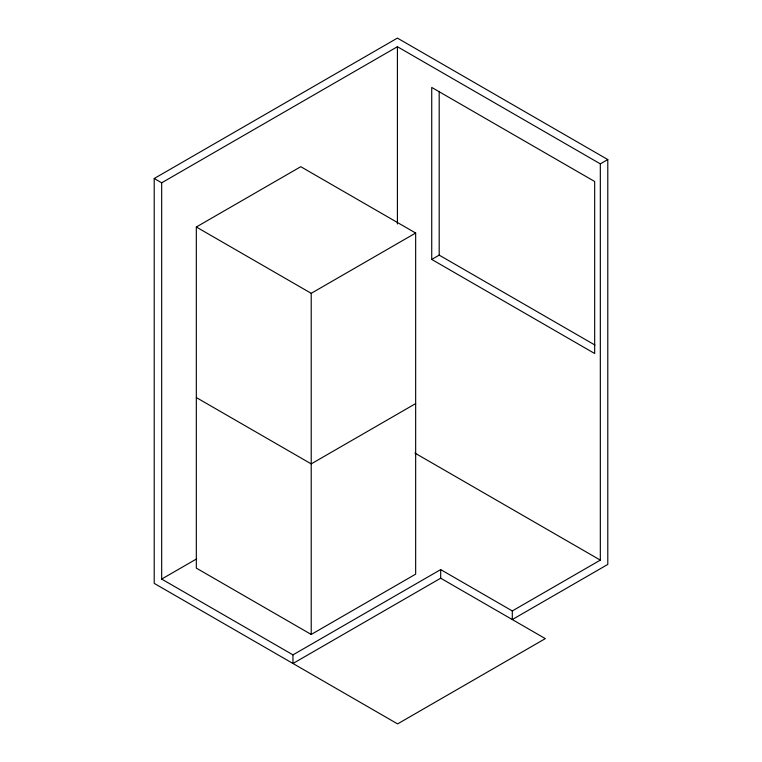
<?xml version="1.0" encoding="UTF-8"?>
<svg xmlns="http://www.w3.org/2000/svg" width="762" height="762" viewBox="0 0 762 762"><rect width="100%" height="100%" fill="white"/><g stroke="black" fill="none" stroke-linecap="round" stroke-linejoin="round"><path stroke-width="1.14" d="M154.21 178.508L397.412 38.1L607.79 159.563L607.79 564.423L512.302 619.554L512.302 610.943L600.323 560.118L600.323 163.868L397.412 46.711L161.677 182.813L154.21 178.508L154.21 583.378L397.602 723.9L545.316 638.623L440.684 578.206L292.97 663.492L292.97 654.872L440.684 569.595L512.302 610.943M196.329 227L300.771 166.697L415.661 233.029L415.661 574.148L311.22 634.451L196.329 568.119L196.329 227L311.22 293.322L415.661 233.029M431.73 259.432L594.674 353.511L594.674 181.499L431.73 87.43L431.73 259.432L439.188 255.127L594.96 345.062M600.323 163.868L607.79 159.563M415.661 403.593L311.22 463.887L196.329 397.564M161.677 182.813L161.677 579.072L196.672 558.86M414.919 453.076L600.323 560.118M161.677 579.072L292.97 654.872M440.684 569.595L440.684 578.206M439.188 91.421L439.188 255.127M397.412 46.711L397.412 224.018M311.22 293.322L311.22 634.451"/></g></svg>
